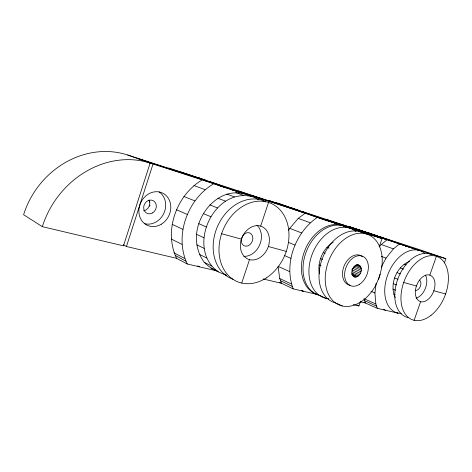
<?xml version="1.0" encoding="UTF-8"?>
<svg xmlns="http://www.w3.org/2000/svg" width="472" height="472" viewBox="0 0 472 472"><rect width="100%" height="100%" fill="white"/><g stroke="black" fill="none" stroke-linecap="round" stroke-linejoin="round"><path stroke-width="0.71" d="M415.372 290.398C414.823 294.805 416.127 300.77 421.16 301.82A14.136 9.021 -68.2 0 0 432.783 293.313C435.668 287.625 436.806 277.418 429.313 274.91A14.136 9.021 -68.2 0 0 417.496 283.347L416.121 286.823L415.372 290.398A5.593 3.611 -68.2 0 0 420.322 286.445A5.593 3.611 -68.2 0 0 419.461 280.156M333.214 242.183C322.813 248.526 317.072 262.019 319.432 273.937M217.498 271.04L187.325 264.007L176.593 258.349C163.483 230.985 176.434 194.971 202.228 179.909L244.52 193.933C220.029 187.372 198.447 211.373 196.553 234.33C195.904 244.26 198.104 254.373 204.317 262.32C210.241 268.739 218.353 272.073 226.33 275.176L223.858 273.907M395.259 297.614C389.099 284.704 396.232 266.58 409.507 261.352M187.325 264.007C173.973 236.083 187.313 199.426 213.474 183.903M343.97 226.2A36.674 26.414 -67.7 0 0 304.446 251.464A36.674 26.414 -67.7 0 0 318.517 294.77L293.218 288.876C283.642 263.588 295.283 232.537 317.213 217.439L342.035 225.463L319.031 217.816M401.365 313.325L398.049 313.166L377.334 308.34L375.842 303.968L374.933 292.959L376.16 283.153M359.487 265.364C353.31 262.786 348.489 274.816 354.856 277.082C361.062 277.489 364.413 266.007 357.469 264.556M218.341 271.884C185.608 248.838 213.161 186.829 252.331 196.694A41.453 33.064 -66.6 0 1 258.821 199.821M141.205 160.303L141.358 159.813L153.034 163.996L202.228 179.909L168.781 168.02L205.172 180.021L186.941 174.103M150.137 163.07L123.463 245.841L42.321 226.666L23.6 214.719A83.461 74.611 -54.5 0 1 127.405 154.916L150.137 163.07A87.615 76.659 -56.1 0 0 42.327 226.672M176.481 258.29L126.437 246.496L153.034 163.996M252.968 196.458L253.116 196.028L305.195 213.232L298.21 218.412L289.737 228.359L288.716 230.242M263.134 201.155L263.588 199.78L238.372 190.906M265.559 201.951L266.019 200.565M241.705 283.064L249.529 259.547M260.644 226.159L268.538 202.423M353.227 304.623L358.95 305.944L360.59 301.154M379.211 246.856L382.049 238.59L361.104 231.304L419.732 250.543L399.33 243.764M378.255 279.595L380.113 274.191M414.127 320.299L420.629 301.62M429.844 275.129L436.388 256.314M444.417 262.839L445.857 258.703L419.295 249.535L380.284 236.885L377.452 236.531M381.582 266.556L386.031 258.143L393.43 248.88L399.43 243.989M379.394 246.803L381.223 244.531L387.176 239.735L349.699 226.731L377.016 235.752L364.726 231.77M353.935 276.185L355.168 275.766L357.298 276.651M405.383 245.9L445.857 258.703M325.668 220.489L329.108 220.955L353.274 228.772L327.002 219.627M299.661 211.379L303.059 211.863L360.685 230.542M231.569 189.785L233.693 190.11L263.588 199.78M204.854 180.729L209.007 181.384L279.377 204.199M328.896 299.006L326.034 298.345L320.152 295.584A36.792 26.438 -67.7 0 1 306.263 251.718A36.792 26.438 -67.7 0 1 346.318 227.103M360.537 301.85L365.446 303.006L377.334 308.34M263.069 278.958L281.637 283.342L293.218 288.876M221.61 233.723L241.511 239.162M268.255 246.478L286.268 251.405M403.678 282.468L416.457 285.979M433.803 290.746L445.603 293.985M382.049 238.59L343.752 226.064L375.871 236.437M285.188 205.987L300.021 210.795A34.362 26.013 -67.8 0 1 302.546 211.81M127.67 154.993L178.617 171.513M189.962 175.56L202.287 179.549M138.75 158.97L190.346 175.678M250.703 195.243L301.649 211.745M339.881 224.106L381.606 237.622M218.217 185.201L236.95 191.26A40.35 32.727 -66.5 0 1 238.289 191.732M385.648 239.204L342.495 224.973L368.018 233.9M357.587 229.292L407.383 246.555M300.021 210.795L268.727 200.47L317.213 217.439M360.366 231.864L366.809 234.112M278.25 203.562L326.954 220.589M236.95 191.26L252.331 196.694M180.493 171.82L225.681 187.85M235.864 192.623L243.635 195.39M381.223 244.531L393.43 248.88M298.21 218.412L310.145 222.737M226.778 194.08L234.484 196.889M193.856 185.508L204.978 189.644M404.038 264.19L406.079 264.951M381.317 256.385L386.031 258.143M217.899 198.264L225.527 201.149M400.244 267.913L403.643 269.205M289.737 228.359L301.567 232.891M397.035 272.627L400.427 273.937M326.919 247.31L328.978 248.113M394.645 277.99L398.026 279.33M209.887 204.925L217.439 207.922M356.331 264.55L360.372 266.167M355.611 265.14L360.991 267.294M183.879 196.47L194.842 200.86M323.208 252.555L325.255 253.381M354.59 265.966L361.322 268.674M353.262 266.945L361.328 270.214M393.241 283.631L396.61 284.994M352.283 268.249L361.021 271.801M288.469 242.407L294.976 245.056M351.687 269.766L360.413 273.335M320.512 258.567L322.553 259.411M352.171 271.677L359.546 274.716M392.922 289.13L395.607 290.239M210.966 268.096L215.604 270.008M351.77 273.04L358.472 275.819M352.608 275.63L356.059 277.07M203.349 213.598L210.831 216.725M353.522 276.521L354.856 277.082M351.846 274.368L355.168 275.766L351.964 274.309M393.701 294.103L395.046 294.664M319.025 264.91L321.06 265.771M370.974 291.253L374.933 292.959M284.439 255.511L290.894 258.302M176.451 209.745L187.272 214.435M198.789 223.651L206.211 226.926M396.751 312.594L398.049 313.166A33.193 21.671 -68.2 0 1 388.957 271.848A33.193 21.671 -68.2 0 1 424.682 253.328M375.842 303.968L364.006 298.711L365.446 303.006L364.042 302.375M383.394 309.337L385.482 310.24M289.619 271.601L278.067 266.356L279.707 278.51L281.637 283.342L279.56 282.344M364.714 300.729L376.591 306.169M356.968 305.036L358.95 305.944M196.553 234.33L203.928 237.746M172.162 224.324L182.87 229.321M317.243 294.168L318.517 294.77M336.701 303.36L342.265 305.974M279.707 278.51L291.212 283.955M301.921 290.593L303.189 291.195M301.744 290.551L303.006 291.153M196.794 244.838L204.134 248.384M280.651 280.781L292.221 286.427M171.33 239.068L181.968 244.354M199.455 254.39L206.795 258.054M204.317 262.32L211.662 266.06M173.967 252.844L184.582 258.385M197.65 265.854L199.573 266.863M175.248 255.435L185.962 261.211M123.393 244.779L126.437 246.496M332.064 222.147A36.238 26.349 -67.7 0 1 335.368 223.15M304.322 212.323A34.196 25.795 -67.8 0 0 303.059 211.863L329.108 220.955A35.618 26.054 -67.8 0 1 330.388 221.421M368.49 232.902A30.969 21.57 -68.3 0 1 371.818 234.065M374.945 235.239A31.288 21.594 -68.3 0 1 379.612 236.879M197.29 177.307A37.553 31.73 -66.4 0 1 201.827 178.977M201.072 179.035A38.026 31.907 -66.4 0 1 208.4 181.301M148.928 200.093A6.962 6.124 -64.5 0 1 149.848 202.122M149.966 205.025A6.962 6.124 -64.5 0 1 149.683 206.193M291.72 207.981A33.978 25.93 -67.8 0 1 296.15 209.674M275.506 202.771A33.235 25.759 -67.8 0 1 282.604 204.942M281.182 204.606A33.506 25.824 -67.8 0 1 287.005 206.388M210.305 181.844A37.949 31.718 -66.5 0 0 209.007 181.384L233.693 190.11A39.707 32.32 -66.6 0 1 236.325 191.119M328.093 298.705A37.129 26.479 -67.7 0 1 312.759 252.803A37.129 26.479 -67.7 0 1 355.976 231.492M336.082 303.071A37.707 26.544 -67.7 0 1 322.228 258.803A37.707 26.544 -67.7 0 1 362.307 232.607M408.014 317.585A33.659 21.665 -68.2 0 1 398.055 278.362A33.659 21.665 -68.2 0 1 432.022 254.921M411.678 247.759A32.839 21.665 -68.2 0 1 414.274 248.892M425.349 275.011A13.983 9.021 -68.2 0 1 426.192 276.916L426.765 279.914A13.983 9.021 -68.2 0 1 416.145 298.21M350.077 285.241A15.853 11.068 -67.7 0 1 344.224 265.665A15.853 11.068 -67.7 0 1 362.225 256.497M256.951 225.256A17.505 13.83 -66.6 0 1 260.031 229.54L261.199 233.41A17.505 13.83 -66.6 0 1 243.741 256.337M241.764 237.794A7.003 5.534 -66.6 0 1 251.629 234.383A7.003 5.534 -66.6 0 1 248.036 245.818A7.003 5.534 -66.6 0 1 241.581 238.378M233.056 279.259A42.173 33.27 -66.6 0 1 217.226 227.132A42.173 33.27 -66.6 0 1 265.724 201.585M159.105 191.897A17.653 15.44 -64.7 0 1 163.908 213.208A17.653 15.44 -64.7 0 1 144.627 223.693M149.199 200.535A6.962 6.13 -64.6 0 1 143.541 210.783M408.752 246.862A32.285 21.441 -68.3 0 0 406.805 246.071L380.284 236.885A31.117 21.387 -68.3 0 1 381.588 237.381M241.092 240.224C238.767 247.788 241.705 258.166 250.361 259.836A17.747 13.894 -66.6 0 0 266.993 249.694C271.488 241.688 270.002 228.395 259.818 225.84A17.747 13.894 -66.6 0 0 242.814 235.852L241.092 240.224M381.706 267.707L379.429 276.964L375.505 285.749A38.061 26.579 -67.7 0 1 328.907 295.23A38.061 26.579 -67.7 0 1 349.18 236.26A38.061 26.579 -67.7 0 1 381.706 267.707M430.989 315.355A33.937 21.659 -68.2 0 0 441.32 259.116A33.937 21.659 -68.2 0 0 401.696 289.967A33.937 21.659 -68.2 0 0 430.989 315.355M359.528 284.303A15.9 11.068 -67.7 0 0 364.939 257.8A15.9 11.068 -67.7 0 0 345.032 270.78A15.9 11.068 -67.7 0 0 359.528 284.303M266.22 277.967A42.622 33.388 -66.6 0 0 276.267 206.435A42.622 33.388 -66.6 0 0 219.462 242.897A42.622 33.388 -66.6 0 0 266.22 277.967M152.657 212.89A7.062 6.171 -64.7 0 0 153.671 200.924A7.062 6.171 -64.7 0 0 143.689 207.025A7.062 6.171 -64.7 0 0 152.657 212.89M161.347 224.2A17.842 15.523 -64.7 0 0 164.197 193.992A17.842 15.523 -64.7 0 0 138.951 209.208A17.842 15.523 -64.7 0 0 161.347 224.2"/></g></svg>
